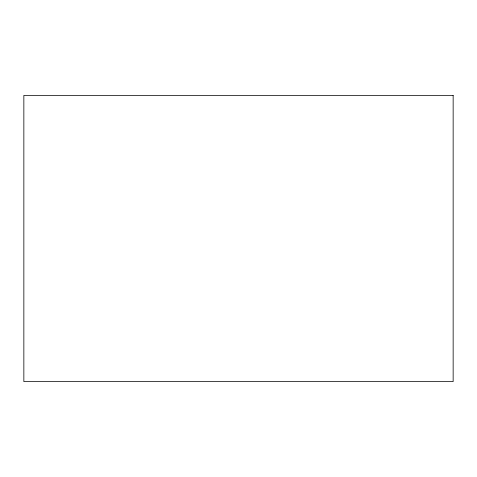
<?xml version="1.0" encoding="UTF-8"?>
<svg xmlns="http://www.w3.org/2000/svg" width="477" height="477" viewBox="0 0 477 477"><rect width="100%" height="100%" fill="white"/><g stroke="black" fill="none" stroke-linecap="round" stroke-linejoin="round"><path stroke-width="0.72" d="M453.15 95.4L23.85 95.4L23.85 381.6L453.15 381.6L453.15 95.4"/></g></svg>
